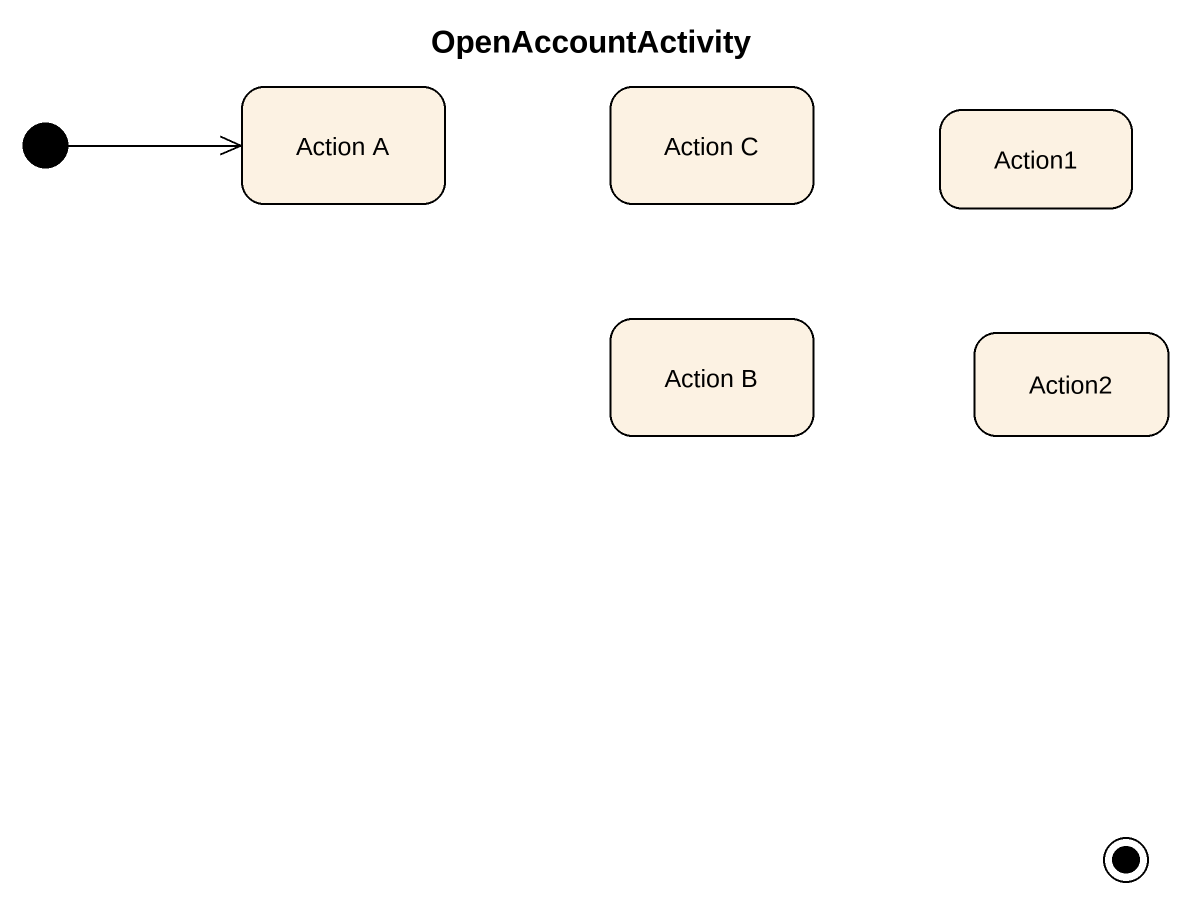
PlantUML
@startuml
title OpenAccountActivity
hide empty description
state "Action A" as Action_A
state "Action C" as Action_C
state Action1
state "Action B" as Action_B
state Action2
state final1 <<end>>
[*] -right-> Action_A
@enduml
